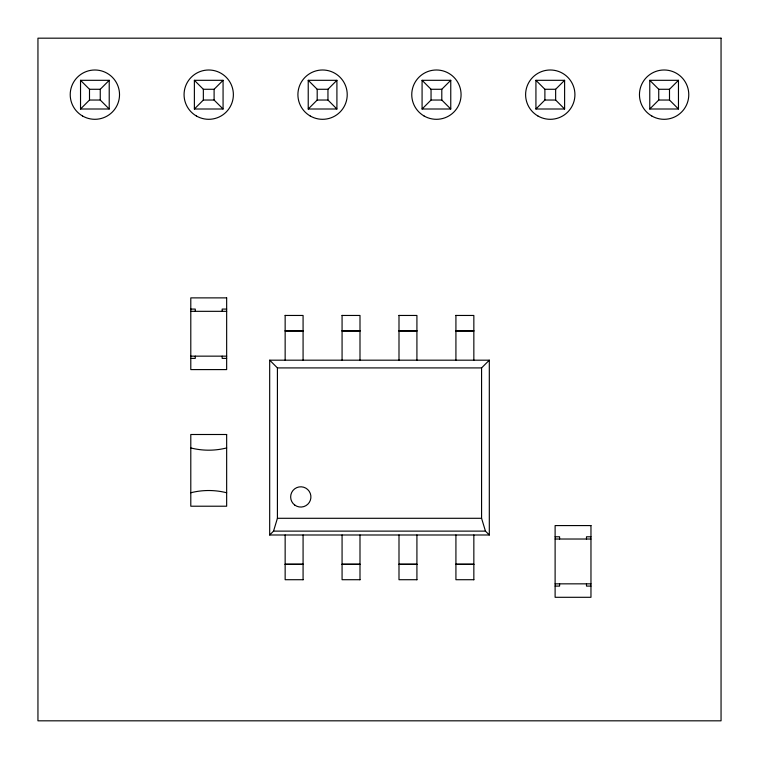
<?xml version="1.0" encoding="UTF-8"?>
<svg xmlns="http://www.w3.org/2000/svg" width="759" height="759" viewBox="0 0 759 759"><rect width="100%" height="100%" fill="white"/><g stroke="black" fill="none" stroke-linecap="round" stroke-linejoin="round"><path stroke-width="1.14" d="M269.682 534.991L273.544 531.12L277.414 518.293L277.414 367.916L269.682 360.183L269.682 534.991L489.308 534.991L489.308 360.183L269.682 360.183M80.53 109.002L89.496 100.036L100.254 100.036L109.22 109.002L109.22 80.312L80.53 80.312L80.53 109.002L109.22 109.002M80.53 80.312L89.496 89.277L100.254 89.277L109.22 80.312M194.38 109.002L203.346 100.036L214.104 100.036L223.07 109.002L223.07 80.312L194.38 80.312L194.38 109.002L223.07 109.002M194.38 80.312L203.346 89.277L214.104 89.277L223.07 80.312M308.23 109.002L317.196 100.036L327.954 100.036L336.911 109.002L336.911 80.312L308.23 80.312L308.23 109.002L336.911 109.002M327.954 100.036L327.954 89.277L336.911 80.312M422.08 109.002L431.046 100.036L441.795 100.036L450.761 109.002L450.761 80.312L422.08 80.312L422.08 109.002L450.761 109.002M441.795 100.036L441.795 89.277L450.761 80.312M535.93 109.002L544.886 100.036L555.645 100.036L564.611 109.002L564.611 80.312L535.93 80.312L535.93 109.002L564.611 109.002M555.645 100.036L555.645 89.277L564.611 80.312M649.77 109.002L658.736 100.036L669.495 100.036L678.461 109.002L678.461 80.312L649.77 80.312L649.77 109.002L678.461 109.002M669.495 100.036L669.495 89.277L678.461 80.312M277.414 367.916L481.576 367.916L489.308 360.183M308.23 80.312L317.196 89.277L327.954 89.277M422.08 80.312L431.046 89.277L441.795 89.277M535.93 80.312L544.886 89.277L555.645 89.277M649.77 80.312L658.736 89.277L669.495 89.277M190.794 309.084L195.272 309.084L195.272 311.323M226.656 309.084L222.169 309.084L222.169 311.323M190.794 311.323L226.656 311.323M285.147 315.459L303.078 315.459L303.078 360.183M342.072 315.459L359.994 315.459L359.994 360.183M398.997 315.459L416.919 315.459L416.919 360.183M455.922 315.459L473.844 315.459L473.844 360.183M285.147 330.839L303.078 330.839M342.072 330.839L359.994 330.839M398.997 330.839L416.919 330.839M455.922 330.839L473.844 330.839M285.147 330.981L303.078 330.981M342.072 330.981L359.994 330.981M398.997 330.981L416.919 330.981M455.922 330.981L473.844 330.981M190.794 356.151L226.656 356.151M190.794 358.39L195.272 358.39L195.272 356.151M226.656 358.39L222.169 358.39L222.169 356.151M277.414 518.293L481.576 518.293L485.447 531.12L489.308 534.991M273.544 531.12L485.447 531.12M555.114 536.784L559.592 536.784L559.592 539.023M590.967 536.784L586.489 536.784L586.489 539.023M555.114 539.023L590.967 539.023M285.147 564.193L303.078 564.193M342.072 564.193L359.994 564.193M398.997 564.193L416.919 564.193M455.922 564.193L473.844 564.193M285.147 564.335L303.078 564.335M342.072 564.335L359.994 564.335M398.997 564.335L416.919 564.335M455.922 564.335L473.844 564.335M303.078 579.715L285.147 579.715L285.147 534.991M359.994 579.715L342.072 579.715L342.072 534.991M416.919 579.715L398.997 579.715L398.997 534.991M473.844 579.715L455.922 579.715L455.922 534.991M555.114 583.842L590.967 583.842M555.114 586.09L559.592 586.09L559.592 583.842M590.967 586.09L586.489 586.09L586.489 583.842M658.736 89.277L658.736 100.036M544.886 89.277L544.886 100.036M481.576 367.916L481.576 518.293M473.844 534.991L473.844 579.81M455.922 315.355L455.922 360.183M431.046 89.277L431.046 100.036M416.919 534.991L416.919 579.81M398.997 315.355L398.997 360.183M359.994 534.991L359.994 579.81M342.072 315.355L342.072 360.183M317.196 89.277L317.196 100.036M303.078 534.991L303.078 579.81M285.147 315.355L285.147 360.183M214.104 89.277L214.104 100.036M203.346 89.277L203.346 100.036M100.254 89.277L100.254 100.036M89.496 89.277L89.496 100.036M226.656 447.943A72.836 72.836 0 0 1 190.794 447.943M190.794 492.762A72.836 72.836 0 0 1 226.656 492.762M721.05 38.178L37.95 38.178L37.95 720.822L721.05 720.822L721.05 38.178M226.656 297.879L190.794 297.879L190.794 369.595L226.656 369.595L226.656 297.879M226.656 434.499L190.794 434.499L190.794 506.215L226.656 506.215L226.656 434.499M590.967 525.579L555.114 525.579L555.114 597.295L590.967 597.295L590.967 525.579M82.551 116.004A24.649 24.649 0 0 0 119.524 94.657A24.649 24.649 0 0 0 82.551 73.3A24.649 24.649 0 0 0 82.551 116.004M196.401 116.004A24.649 24.649 0 0 0 233.374 94.657A24.649 24.649 0 0 0 196.401 73.3A24.649 24.649 0 0 0 196.401 116.004M310.241 116.004A24.649 24.649 0 0 0 347.224 94.657A24.649 24.649 0 0 0 310.241 73.3A24.649 24.649 0 0 0 310.241 116.004M424.091 116.004A24.649 24.649 0 0 0 461.074 94.657A24.649 24.649 0 0 0 424.091 73.3A24.649 24.649 0 0 0 424.091 116.004M537.941 116.004A24.649 24.649 0 0 0 574.924 94.657A24.649 24.649 0 0 0 537.941 73.3A24.649 24.649 0 0 0 537.941 116.004M651.791 116.004A24.649 24.649 0 0 0 688.774 94.657A24.649 24.649 0 0 0 651.791 73.3A24.649 24.649 0 0 0 651.791 116.004M294.815 505.114A10.133 10.133 0 0 0 310.858 498.008A10.133 10.133 0 0 0 296.674 487.667A10.133 10.133 0 0 0 294.815 505.114"/></g></svg>
